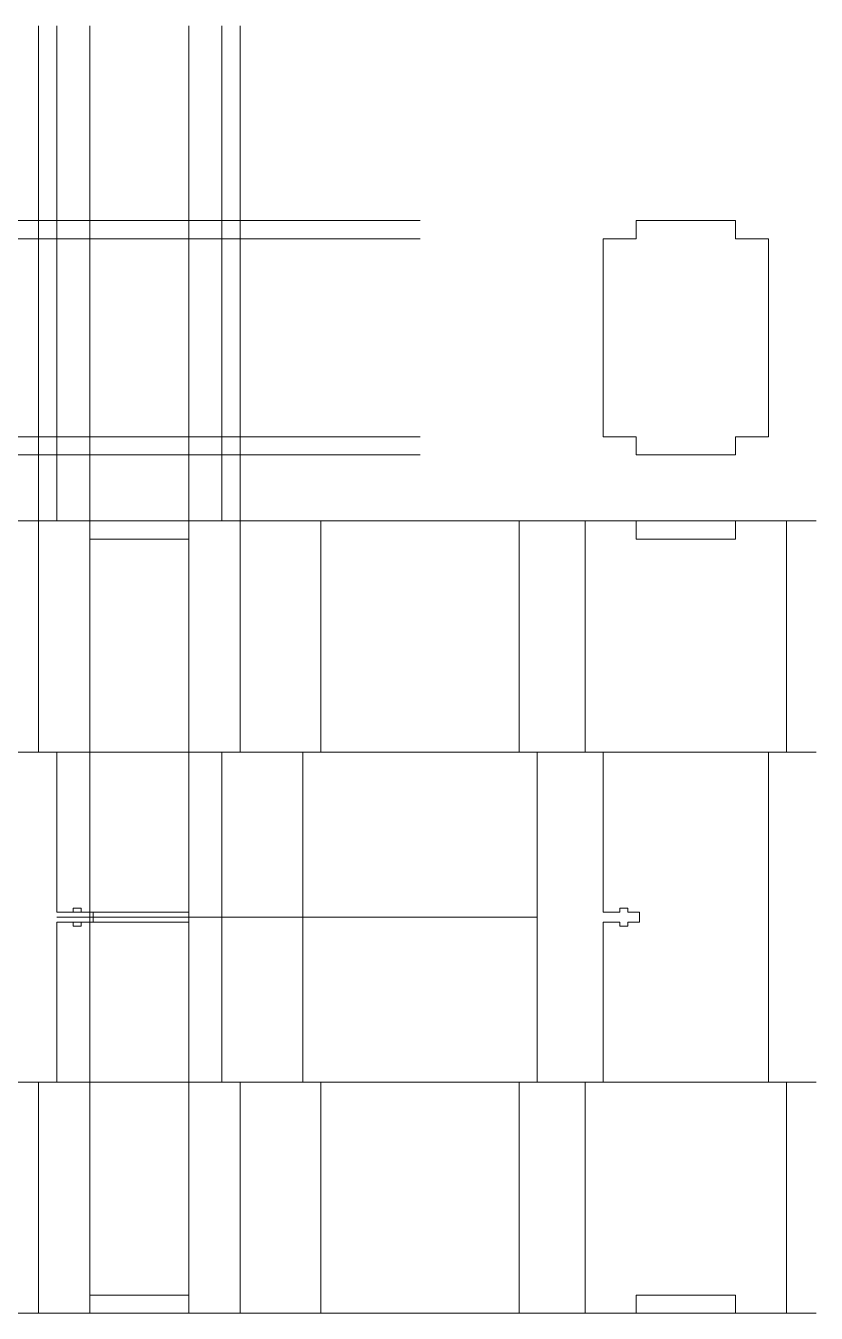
# Model space of a CAD drawing. Header units: millimetres. Extents: x -100 to 290, y -200 to 190.
# Drawn here: x 50.6 to 290, y -200 to 190 of the extents above; entities that cross this region are included whole.
import ezdxf

# ---------------------------------------------------------------- set-up
doc = ezdxf.new("R2010")
doc.units = ezdxf.units.MM
doc.layers.get('0').update_dxf_attribs({"linetype": 'CONTINUOUS', "lineweight": 0, "true_color": 0x000000})
doc.layers.add('drawing', color=5, linetype='CONTINUOUS', lineweight=0, true_color=0x0000ff)

msp = doc.modelspace()

# ---------------------------------------------------------------- linework, layer by layer
for p, q in [((70, 125.5), (70, 131)), ((70, 131), (100, 131)), ((100, 131), (100, 125.5)), ((235.5, 125.5), (235.5, 131)), ((235.5, 131), (265.5, 131)), ((265.5, 131), (265.5, 125.5)), ((60, 65.5), (60, 125.5)), ((60, 125.5), (70, 125.5)), ((100, 125.5), (110, 125.5)), ((110, 125.5), (110, 65.5)), ((225.5, 65.5), (225.5, 125.5)), ((225.5, 125.5), (235.5, 125.5)), ((265.5, 125.5), (275.5, 125.5)), ((275.5, 125.5), (275.5, 65.5)), ((70, 65.5), (60, 65.5)), ((70, 60), (70, 65.5)), ((110, 65.5), (100, 65.5)), ((100, 65.5), (100, 60)), ((235.5, 65.5), (225.5, 65.5)), ((235.5, 60), (235.5, 65.5)), ((275.5, 65.5), (265.5, 65.5)), ((265.5, 65.5), (265.5, 60)), ((100, 60), (70, 60)), ((265.5, 60), (235.5, 60)), ((54.5, 40), (54.5, -30)), ((54.5, 40), (70, 40)), ((70, 40), (70, 34.5)), ((100, 34.5), (100, 40)), ((100, 40), (115.5, 40)), ((115.5, -30), (115.5, 40)), ((140, 40), (200, 40)), ((140, -30), (140, 40)), ((200, 40), (200, -30)), ((220, 40), (220, -30)), ((220, 40), (235.5, 40)), ((235.5, 40), (235.5, 34.5)), ((265.5, 34.5), (265.5, 40)), ((265.5, 40), (281, 40)), ((281, -30), (281, 40)), ((70, 34.5), (100, 34.5)), ((235.5, 34.5), (265.5, 34.5)), ((54.5, -30), (60, -30)), ((60, -30), (60, -78.5)), ((110, -130), (110, -30)), ((110, -30), (115.5, -30)), ((134.5, -130), (134.5, -30)), ((140, -30), (134.5, -30)), ((205.5, -30), (200, -30)), ((205.5, -30), (205.5, -130)), ((220, -30), (225.5, -30)), ((225.5, -30), (225.5, -78.5)), ((275.5, -130), (275.5, -30)), ((275.5, -30), (281, -30)), ((65, -77.3), (67.4, -77.3)), ((65, -77.3), (65, -78.5)), ((67.4, -77.3), (67.4, -78.5)), ((230.5, -77.3), (232.9, -77.3)), ((230.5, -77.3), (230.5, -78.5)), ((232.9, -77.3), (232.9, -78.5)), ((60, -78.5), (65, -78.5)), ((60, -81.5), (65, -81.5)), ((60, -81.5), (60, -130)), ((65, -81.5), (65, -82.7)), ((67.4, -78.5), (71, -78.5)), ((67.4, -81.5), (71, -81.5)), ((67.4, -81.5), (67.4, -82.7)), ((71, -78.5), (71, -81.5)), ((225.5, -78.5), (230.5, -78.5)), ((225.5, -81.5), (230.5, -81.5)), ((225.5, -81.5), (225.5, -130)), ((230.5, -81.5), (230.5, -82.7)), ((232.9, -78.5), (236.5, -78.5)), ((232.9, -81.5), (236.5, -81.5)), ((232.9, -81.5), (232.9, -82.7)), ((236.5, -78.5), (236.5, -81.5)), ((65, -82.7), (67.4, -82.7)), ((230.5, -82.7), (232.9, -82.7)), ((54.5, -130), (54.5, -200)), ((54.5, -130), (60, -130)), ((110, -130), (115.5, -130)), ((115.5, -200), (115.5, -130)), ((134.5, -130), (140, -130)), ((140, -200), (140, -130)), ((200, -130), (200, -200)), ((200, -130), (205.5, -130)), ((220, -130), (220, -200)), ((220, -130), (225.5, -130)), ((275.5, -130), (281, -130)), ((281, -200), (281, -130)), ((70, -194.5), (100, -194.5)), ((70, -194.5), (70, -200)), ((100, -194.5), (100, -200)), ((235.5, -194.5), (265.5, -194.5)), ((235.5, -194.5), (235.5, -200)), ((265.5, -194.5), (265.5, -200)), ((54.5, -200), (70, -200)), ((100, -200), (115.5, -200)), ((200, -200), (140, -200)), ((220, -200), (235.5, -200)), ((265.5, -200), (281, -200))]:
    msp.add_line(p, q)
at = {"layer": 'drawing'}
for p, q in [((54.5, 40), (54.5, 190)), ((60, 40), (60, 190)), ((70, -200), (70, 190)), ((100, -200), (100, 190)), ((110, 40), (110, 190)), ((115.5, 40), (115.5, 190)), ((0, 131), (170, 131)), ((0, 125.5), (170, 125.5)), ((0, 65.5), (170, 65.5)), ((0, 60), (170, 60)), ((-100, 40), (290, 40)), ((70, 34.5), (100, 34.5)), ((-100, -30), (290, -30)), ((60, -78.5), (100, -78.5)), ((60, -80), (205.5, -80)), ((60, -81.5), (100, -81.5)), ((-100, -130), (290, -130)), ((-100, -200), (290, -200))]:
    msp.add_line(p, q, dxfattribs=at)

doc.saveas('drawing.dxf')
